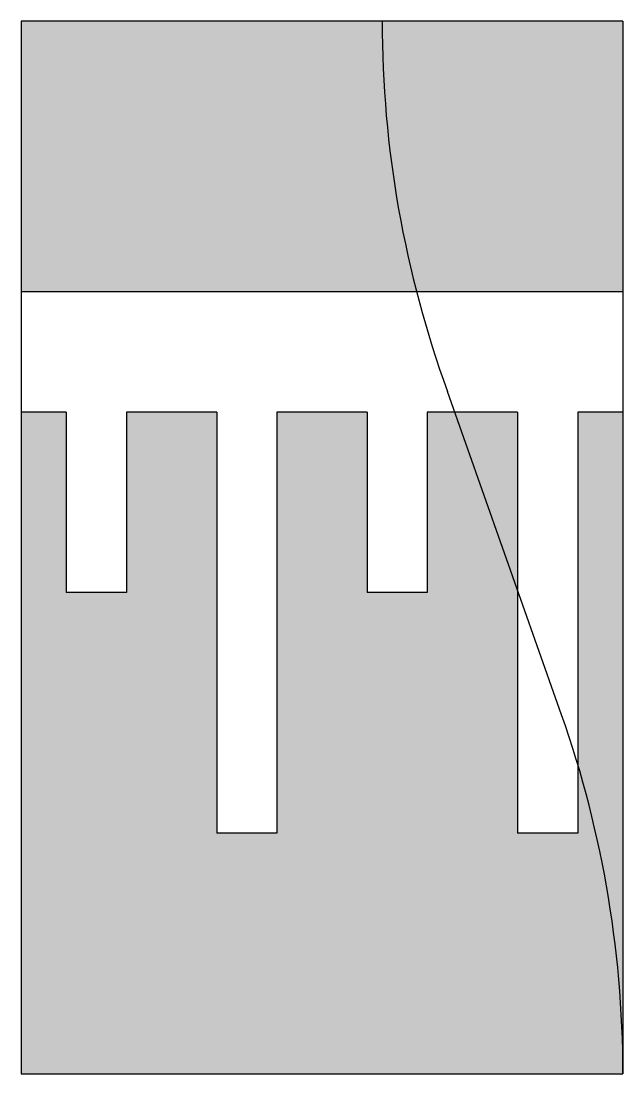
# Model space of a CAD drawing. Header units: metres. Extents: x 0 to 1, y 0 to 1.75.
import ezdxf

# ---------------------------------------------------------------- set-up
doc = ezdxf.new("R2010")
doc.units = ezdxf.units.M
doc.header["$LTSCALE"] = 0.2

msp = doc.modelspace()

# ---------------------------------------------------------------- hatches: boundary and pattern name
h = msp.add_hatch(color=254)
h.paths.add_polyline_path([(1, 1.1), (0.925, 1.1), (0.925, 0.514, -0.072549), (1, -0.0001)])
h.paths.add_polyline_path([(0.825, 0.804), (0.7207, 1.1), (0.675, 1.1), (0.675, 0.8), (0.575, 0.8), (0.575, 1.1), (0.425, 1.1), (0.425, 0.4), (0.325, 0.4), (0.325, 1.1), (0.175, 1.1), (0.175, 0.8), (0.075, 0.8), (0.075, 1.1), (0, 1.1), (0, 0), (1, 0, 0.072529), (0.925, 0.514), (0.925, 0.4), (0.825, 0.4)])
h.paths.add_polyline_path([(0.825, 1.1), (0.7207, 1.1), (0.825, 0.804)], flags=17)
h.paths.add_polyline_path([(1, 1.75), (0.6, 1.75, 0.063254), (0.6572, 1.3), (1, 1.3)])
h.paths.add_polyline_path([(0.6, 1.75), (0, 1.75), (0, 1.3), (0.6572, 1.3, -0.063254)])

# ---------------------------------------------------------------- linework, layer by layer
for p, q in [((1, 1.75), (0, 1.75)), ((0, 1.75), (0, 0)), ((1, 1.75), (1, 0)), ((1, 1.3), (0, 1.3)), ((0.8914, 0.6155), (0.7086, 1.1344)), ((0.075, 1.1), (0, 1.1)), ((0.075, 1.1), (0.075, 0.8)), ((0.325, 1.1), (0.175, 1.1)), ((0.175, 1.1), (0.175, 0.8)), ((0.325, 1.1), (0.325, 0.4)), ((0.575, 1.1), (0.425, 1.1)), ((0.425, 1.1), (0.425, 0.4)), ((0.575, 1.1), (0.575, 0.8)), ((0.825, 1.1), (0.675, 1.1)), ((0.675, 1.1), (0.675, 0.8)), ((0.825, 1.1), (0.825, 0.4)), ((0.925, 1.1), (0.925, 0.4)), ((1, 1.1), (0.925, 1.1)), ((0.175, 0.8), (0.075, 0.8)), ((0.675, 0.8), (0.575, 0.8)), ((0.425, 0.4), (0.325, 0.4)), ((0.925, 0.4), (0.825, 0.4)), ((0, 0), (1, 0))]:
    msp.add_line(p, q)
for centre, start, end in [((2.4, 1.75), 180, 200), ((-0.8, -0.0001), 0.0046, 20)]:
    msp.add_arc(centre, 1.8, start, end)

doc.saveas('drawing.dxf')
